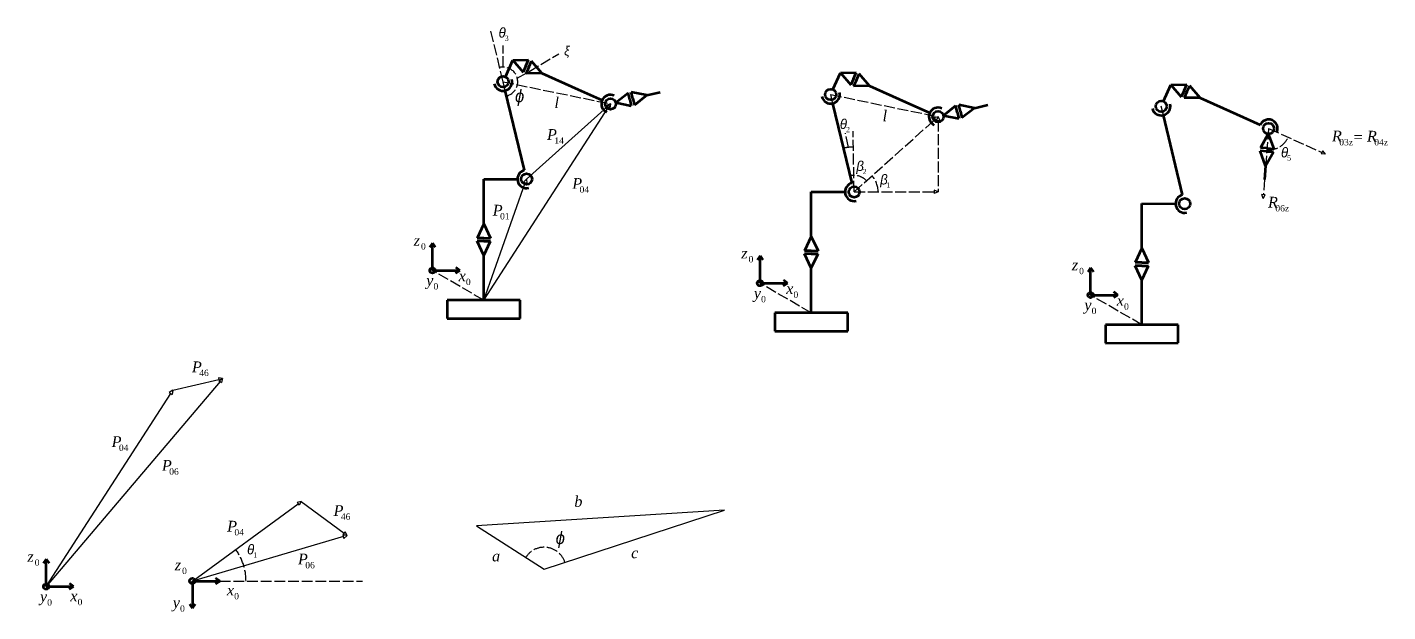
# Model space of a CAD drawing. Header units: millimetres. Extents: x 3297 to 6305, y 1168 to 1869.
# Drawn here: x 4812 to 6305, y 1227 to 1869 of the extents above; entities that cross this region are included whole.
import ezdxf

# ---------------------------------------------------------------- set-up
doc = ezdxf.new("R2010")
doc.units = ezdxf.units.MM
doc.linetypes.add('ACAD_ISO02W100', pattern=[15, 12, -3])
doc.layers.add('Layer1', color=7, linetype='ACAD_ISO02W100', lineweight=30)
doc.layers.add('Layer2', color=7, linetype='Continuous', lineweight=30)
doc.styles.add('WMF-Symbol0', font='')
doc.styles.add('WMF-Times New Roman0', font='times.ttf')
doc.styles.add('WMF-Times New Roman1', font='timesi.ttf')
doc.styles.get('WMF-Symbol0').set_extended_font_data('Symbol', italic=True)

msp = doc.modelspace()

# ---------------------------------------------------------------- linework, layer by layer
at = {"lineweight": 70}
for p, q in [((5336.69, 1814.879), (5344.877, 1833.127)), ((5344.877, 1833.127), (5362.255, 1833.387)), ((5344.877, 1833.127), (5356.238, 1819.974)), ((5359.247, 1826.681), (5356.238, 1819.974)), ((5359.247, 1826.681), (5362.255, 1833.387)), ((5362.44, 1825.248), (5359.432, 1818.542)), ((5362.44, 1825.248), (5365.449, 1831.954)), ((5376.81, 1818.801), (5365.449, 1831.954)), ((5376.81, 1818.801), (5359.432, 1818.542)), ((5376.81, 1818.801), (5416.728, 1800.894)), ((5696.3, 1800.841), (5704.487, 1819.089)), ((5704.487, 1819.089), (5721.865, 1819.349)), ((5704.487, 1819.089), (5715.848, 1805.937)), ((5718.857, 1812.643), (5715.848, 1805.937)), ((5718.857, 1812.643), (5721.865, 1819.349)), ((5722.05, 1811.21), (5719.042, 1804.504)), ((5722.05, 1811.21), (5725.059, 1817.916)), ((5736.42, 1804.764), (5725.059, 1817.916)), ((5357.629, 1712.18), (5336.574, 1799.682)), ((5416.728, 1800.894), (5442.959, 1789.126)), ((5457.922, 1786.412), (5471.561, 1797.186)), ((5473.251, 1790.033), (5471.561, 1797.186)), ((5476.657, 1790.837), (5474.967, 1797.99)), ((5491.985, 1794.458), (5474.967, 1797.99)), ((5491.985, 1794.458), (5478.346, 1783.684)), ((5491.985, 1794.458), (5506.661, 1797.924)), ((5736.42, 1804.764), (5719.042, 1804.504)), ((5736.42, 1804.764), (5776.338, 1786.856)), ((6059.173, 1787.866), (6067.36, 1806.114)), ((6067.36, 1806.114), (6084.738, 1806.374)), ((6067.36, 1806.114), (6078.721, 1792.962)), ((6081.73, 1799.668), (6078.721, 1792.962)), ((6081.73, 1799.668), (6084.738, 1806.374)), ((6084.923, 1798.235), (6081.915, 1791.529)), ((6084.923, 1798.235), (6087.932, 1804.941)), ((6099.294, 1791.789), (6087.932, 1804.941)), ((5457.922, 1786.412), (5474.94, 1782.88)), ((5473.251, 1790.033), (5474.94, 1782.88)), ((5476.657, 1790.837), (5478.346, 1783.684)), ((5717.239, 1698.142), (5696.184, 1785.645)), ((5776.338, 1786.856), (5802.569, 1775.089)), ((5817.532, 1772.375), (5831.171, 1783.148)), ((5832.861, 1775.995), (5831.171, 1783.148)), ((5836.267, 1776.8), (5834.577, 1783.953)), ((5851.595, 1780.42), (5834.577, 1783.953)), ((5851.595, 1780.42), (5837.956, 1769.646)), ((5851.595, 1780.42), (5866.271, 1783.886)), ((6099.294, 1791.789), (6081.915, 1791.529)), ((6099.294, 1791.789), (6139.211, 1773.881)), ((5817.532, 1772.375), (5834.55, 1768.842)), ((5832.861, 1775.995), (5834.55, 1768.842)), ((5836.267, 1776.8), (5837.956, 1769.646)), ((6080.112, 1685.167), (6059.057, 1772.67)), ((6139.211, 1773.881), (6165.442, 1762.114)), ((6174.09, 1752.039), (6165.513, 1736.922)), ((6174.09, 1752.039), (6180.166, 1735.756)), ((6172.562, 1732.85), (6165.235, 1733.434)), ((6171.312, 1717.15), (6165.235, 1733.434)), ((6172.84, 1736.339), (6165.513, 1736.922)), ((6172.562, 1732.85), (6179.889, 1732.267)), ((6172.84, 1736.339), (6180.166, 1735.756)), ((6171.312, 1717.15), (6179.889, 1732.267)), ((6171.312, 1717.15), (6170.115, 1702.118)), ((5312.968, 1702.541), (5349.968, 1702.475)), ((5312.968, 1653.541), (5312.968, 1702.541)), ((5672.579, 1688.503), (5709.578, 1688.437)), ((5672.579, 1639.503), (5672.579, 1688.503)), ((6035.452, 1675.528), (6072.452, 1675.462)), ((6035.452, 1626.528), (6035.452, 1675.528)), ((5312.968, 1653.541), (5305.618, 1637.791)), ((5312.968, 1653.541), (5320.318, 1637.791)), ((5256.657, 1632.214), (5253.502, 1627.709)), ((5256.657, 1602.214), (5256.657, 1632.214)), ((5256.657, 1632.214), (5259.811, 1627.709)), ((5312.968, 1637.791), (5305.618, 1637.791)), ((5312.968, 1634.291), (5305.618, 1634.291)), ((5312.968, 1618.541), (5305.618, 1634.291)), ((5312.968, 1637.791), (5320.318, 1637.791)), ((5312.968, 1634.291), (5320.318, 1634.291)), ((5312.968, 1618.541), (5320.318, 1634.291)), ((5672.579, 1639.503), (5665.229, 1623.753)), ((5672.579, 1639.503), (5679.929, 1623.753)), ((5312.968, 1569.541), (5312.968, 1618.541)), ((5616.267, 1618.177), (5613.112, 1613.671)), ((5616.267, 1588.177), (5616.267, 1618.177)), ((5616.267, 1618.177), (5619.422, 1613.671)), ((5672.579, 1623.753), (5665.229, 1623.753)), ((5672.579, 1620.253), (5665.229, 1620.253)), ((5672.579, 1604.503), (5665.229, 1620.253)), ((5672.579, 1623.753), (5679.929, 1623.753)), ((5672.579, 1620.253), (5679.929, 1620.253)), ((5672.579, 1604.503), (5679.929, 1620.253)), ((6035.452, 1626.528), (6028.102, 1610.778)), ((6035.452, 1626.528), (6042.802, 1610.778)), ((5256.657, 1602.214), (5286.657, 1602.214)), ((5286.657, 1602.214), (5282.039, 1599.227)), ((5286.657, 1602.214), (5282.27, 1605.532)), ((5672.579, 1555.503), (5672.579, 1604.503)), ((5979.14, 1605.202), (5975.985, 1600.696)), ((5979.14, 1575.202), (5979.14, 1605.202)), ((5979.14, 1605.202), (5982.295, 1600.696)), ((6035.452, 1610.778), (6028.102, 1610.778)), ((6035.452, 1607.278), (6028.102, 1607.278)), ((6035.452, 1591.528), (6028.102, 1607.278)), ((6035.452, 1610.778), (6042.802, 1610.778)), ((6035.452, 1607.278), (6042.802, 1607.278)), ((6035.452, 1591.528), (6042.802, 1607.278)), ((5616.267, 1588.177), (5646.267, 1588.177)), ((5646.267, 1588.177), (5641.649, 1585.189)), ((5646.267, 1588.177), (5641.88, 1591.494)), ((6035.452, 1542.528), (6035.452, 1591.528)), ((5352.968, 1569.587), (5272.968, 1569.495)), ((5272.968, 1569.495), (5272.968, 1549.495)), ((5352.968, 1549.587), (5352.968, 1569.587)), ((5979.14, 1575.202), (6009.14, 1575.202)), ((6009.14, 1575.202), (6004.522, 1572.214)), ((6009.14, 1575.202), (6004.753, 1578.519)), ((5712.578, 1555.55), (5632.579, 1555.457)), ((5632.579, 1555.457), (5632.579, 1535.457)), ((5712.578, 1535.55), (5712.578, 1555.55)), ((5272.968, 1549.495), (5352.968, 1549.587)), ((6075.452, 1542.575), (5995.452, 1542.482)), ((5995.452, 1542.482), (5995.452, 1522.482)), ((6075.452, 1522.575), (6075.452, 1542.575)), ((5632.579, 1535.457), (5712.578, 1535.55)), ((5995.452, 1522.482), (6075.452, 1522.575)), ((4832.569, 1285.104), (4829.414, 1280.599)), ((4832.569, 1255.104), (4832.569, 1285.104)), ((4832.569, 1285.104), (4835.723, 1280.599)), ((4832.569, 1255.104), (4862.569, 1255.104)), ((4862.569, 1255.104), (4857.951, 1252.116)), ((4862.569, 1255.104), (4858.182, 1258.421)), ((4993.117, 1261.178), (4993.117, 1231.178)), ((4993.117, 1261.178), (5023.117, 1261.178)), ((5023.117, 1261.178), (5018.612, 1264.333)), ((5023.117, 1261.178), (5018.612, 1258.023)), ((4993.117, 1231.178), (4990.129, 1235.796)), ((4993.117, 1231.178), (4996.435, 1235.565))]:
    msp.add_line(p, q, dxfattribs=at)
for centre in [(5334.234, 1809.405), (5693.844, 1795.367), (5452.083, 1785.033), (6056.718, 1782.392), (5811.693, 1770.995), (6174.566, 1758.02), (5359.968, 1702.457), (5719.578, 1688.42), (6082.452, 1675.445)]:
    msp.add_circle(centre, 6, dxfattribs=at)
at = {"lineweight": 100}
for centre in [(5256.657, 1602.214), (5616.267, 1588.177), (5979.14, 1575.202), (4832.569, 1255.104), (4993.117, 1261.178)]:
    msp.add_circle(centre, 3, dxfattribs=at)
at = {"lineweight": 70}
for centre, start, end in [((5334.234, 1809.405), 193.529445, 13.529445), ((5452.083, 1785.033), 65.838491, 245.838491), ((5693.844, 1795.367), 193.529445, 13.529445), ((5811.693, 1770.995), 65.838491, 245.838491), ((6056.718, 1782.392), 193.529445, 13.529445), ((6174.566, 1758.02), 335.838491, 155.838491), ((5359.968, 1702.457), 103.529445, 283.529445), ((5719.578, 1688.42), 103.529445, 283.529445), ((6082.452, 1675.445), 103.529445, 283.529445)]:
    msp.add_arc(centre, 10, start, end, dxfattribs=at)
at = {"layer": 'Layer1'}
for p, q in [((5334.234, 1809.405), (5320.582, 1866.144)), ((5334.234, 1825.443), (5334.234, 1849.188)), ((5349.827, 1813.157), (5395.502, 1840.058)), ((5334.234, 1809.405), (5452.083, 1785.033)), ((5336.574, 1799.682), (5334.234, 1809.405)), ((5696.184, 1785.645), (5693.844, 1795.367)), ((5693.844, 1795.367), (5811.693, 1770.995)), ((6059.057, 1772.67), (6056.718, 1782.392)), ((5719.578, 1688.42), (5808.561, 1768.188)), ((5811.693, 1766.789), (5811.693, 1688.42)), ((5713.318, 1737.327), (5710.07, 1752.785)), ((5719.578, 1688.42), (5718.344, 1755.182)), ((6174.566, 1758.02), (6170.115, 1702.118)), ((6174.566, 1758.02), (6233.125, 1731.75)), ((5719.578, 1688.42), (5807.488, 1688.508)), ((6170.115, 1702.118), (6168.791, 1685.491)), ((5312.968, 1569.541), (5256.657, 1602.214)), ((5672.579, 1555.503), (5616.267, 1588.177)), ((6035.452, 1542.528), (5979.14, 1575.202)), ((4993.117, 1261.178), (5179.92, 1261.178))]:
    msp.add_line(p, q, dxfattribs=at)
for centre, radius, start, end in [((5334.234, 1809.405), 16.038, 283.529445, 103.529445), ((6174.566, 1758.02), 23.505, 265.447165, 335.838491), ((5719.578, 1688.42), 49.306, 91.059384, 103.529445), ((5719.578, 1688.42), 18.158, 41.874541, 103.529445), ((5719.578, 1688.42), 26.341, 0.057525, 41.874541), ((4993.117, 1261.178), 58.852, 0, 36.210841), ((5379.315, 1274.309), 23.932, 18.061789, 147.44797)]:
    msp.add_arc(centre, radius, start, end, dxfattribs=at)
at = {"layer": 'Layer2'}
for p, q in [((5312.968, 1569.541), (5449.802, 1781.5)), ((5359.968, 1702.457), (5452.083, 1785.033)), ((5452.083, 1785.033), (5447.774, 1783.37)), ((5447.774, 1783.37), (5450.498, 1780.695)), ((5452.083, 1785.033), (5448.198, 1782.535)), ((5448.198, 1782.535), (5451.405, 1780.464)), ((5452.083, 1785.033), (5450.498, 1780.695)), ((5452.083, 1785.033), (5451.405, 1780.464)), ((5811.693, 1770.995), (5807.273, 1769.655)), ((5807.273, 1769.655), (5809.791, 1766.786)), ((5811.693, 1770.995), (5809.716, 1766.821)), ((5809.716, 1766.821), (5813.532, 1766.759)), ((5811.693, 1770.995), (5809.791, 1766.786)), ((5811.693, 1770.995), (5813.532, 1766.759)), ((6234.074, 1733.627), (6232.352, 1730.221)), ((6236.967, 1730.027), (6234.074, 1733.627)), ((6236.967, 1730.027), (6232.352, 1730.221)), ((5312.968, 1569.541), (5358.566, 1698.491)), ((5359.968, 1702.457), (5356.678, 1699.216)), ((5356.678, 1699.216), (5360.241, 1697.847)), ((5359.968, 1702.457), (5360.241, 1697.847)), ((5807.528, 1690.416), (5807.448, 1686.6)), ((5811.693, 1688.42), (5807.448, 1686.6)), ((5811.693, 1688.42), (5807.528, 1690.416)), ((6168.457, 1681.297), (6166.979, 1685.673)), ((6170.777, 1685.29), (6166.979, 1685.673)), ((6168.457, 1681.297), (6170.777, 1685.29)), ((5023.463, 1480.26), (4832.569, 1255.104)), ((4971.683, 1470.596), (5022.09, 1482.502)), ((5026.184, 1483.469), (5021.666, 1484.433)), ((5021.666, 1484.433), (5022.484, 1480.704)), ((5026.184, 1483.469), (5022.034, 1481.44)), ((5022.034, 1481.44), (5024.977, 1479.01)), ((5026.184, 1483.469), (5022.484, 1480.704)), ((5026.184, 1483.469), (5024.977, 1479.01)), ((4832.569, 1255.104), (4969.402, 1467.062)), ((4971.683, 1470.596), (4967.798, 1468.098)), ((4967.798, 1468.098), (4971.005, 1466.027)), ((4971.683, 1470.596), (4971.005, 1466.027)), ((4993.117, 1261.178), (5109.059, 1346.069)), ((5112.454, 1348.554), (5107.958, 1347.495)), ((5107.958, 1347.495), (5110.291, 1344.474)), ((5112.454, 1348.554), (5110.291, 1344.474)), ((5112.454, 1348.554), (5159.557, 1313.558)), ((5577.161, 1338.829), (5305.122, 1321.67)), ((5379.315, 1274.309), (5577.161, 1338.829)), ((5160.756, 1315.123), (5158.435, 1312.093)), ((5162.934, 1311.05), (5160.756, 1315.123)), ((5305.122, 1321.67), (5379.315, 1274.309)), ((5158.897, 1309.864), (4993.117, 1261.178)), ((5162.934, 1311.05), (5158.343, 1311.56)), ((5158.343, 1311.56), (5159.527, 1307.931)), ((5162.934, 1311.05), (5158.435, 1312.093)), ((5162.934, 1311.05), (5159.527, 1307.931))]:
    msp.add_line(p, q, dxfattribs=at)

# ---------------------------------------------------------------- texts
at = {"layer": 'Layer1', "color": 7, "lineweight": 0}
for s, height, style, p in [('q', 10.856, 'WMF-Symbol0', (5329.245, 1857.825)), ('3', 5.754, 'WMF-Times New Roman0', (5336.03, 1854.297)), ('x', 10.244, 'WMF-Symbol0', (5401.191, 1838.205)), ('j', 13.761, 'WMF-Symbol0', (5347.228, 1786.855)), ('q', 10.856, 'WMF-Symbol0', (5703.867, 1757.499)), ('2', 5.754, 'WMF-Times New Roman0', (5710.652, 1753.971)), ('q', 10.856, 'WMF-Symbol0', (6188.17, 1726.286)), ('b', 10.856, 'WMF-Symbol0', (5722.009, 1711.468)), ('5', 5.754, 'WMF-Times New Roman0', (6194.955, 1722.757)), ('2', 5.754, 'WMF-Times New Roman0', (5728.794, 1707.939)), ('b', 10.856, 'WMF-Symbol0', (5748.167, 1696.644)), ('1', 5.754, 'WMF-Times New Roman0', (5754.952, 1693.116)), ('j', 13.761, 'WMF-Symbol0', (5391.89, 1301.689)), ('q', 10.856, 'WMF-Symbol0', (5053.136, 1290.411)), ('1', 5.754, 'WMF-Times New Roman0', (5059.921, 1286.882))]:
    msp.add_text(s, height=height, dxfattribs=dict(at, style=style)).set_placement(p)
at = {"layer": 'Layer2', "color": 7, "lineweight": 0}
for s, height, style, p in [('l', 11.785, 'WMF-Times New Roman1', (5390.587, 1780.574)), ('l', 11.785, 'WMF-Times New Roman1', (5750.81, 1766.057)), ('P', 11.785, 'WMF-Times New Roman1', (5382.411, 1745.566)), ('14', 6.9402, 'WMF-Times New Roman0', (5390.432, 1741.31)), ('R', 11.785, 'WMF-Times New Roman1', (6244.147, 1743.87)), ('=', 11.785, 'WMF-Times New Roman1', (6266.746, 1742.613)), ('R', 11.785, 'WMF-Times New Roman1', (6282.555, 1743.712)), ('03z', 6.9402, 'WMF-Times New Roman0', (6252.167, 1739.614)), ('04z', 6.9402, 'WMF-Times New Roman0', (6290.576, 1739.456)), ('P', 11.785, 'WMF-Times New Roman1', (5410.141, 1691.8)), ('04', 6.9402, 'WMF-Times New Roman0', (5418.161, 1687.544)), ('P', 11.785, 'WMF-Times New Roman1', (5322.834, 1662.448)), ('R', 11.785, 'WMF-Times New Roman1', (6173.947, 1671.235)), ('06z', 6.9402, 'WMF-Times New Roman0', (6181.967, 1666.979)), ('01', 6.9402, 'WMF-Times New Roman0', (5330.855, 1658.192)), ('z', 11.785, 'WMF-Times New Roman1', (5236.065, 1629.349)), ('0', 6.94, 'WMF-Times New Roman0', (5244.085, 1625.093)), ('z', 11.785, 'WMF-Times New Roman1', (5595.675, 1615.311)), ('0', 6.94, 'WMF-Times New Roman0', (5603.695, 1611.056)), ('x', 11.785, 'WMF-Times New Roman1', (5285.362, 1590.387)), ('z', 11.785, 'WMF-Times New Roman1', (5958.548, 1602.336)), ('0', 6.94, 'WMF-Times New Roman0', (5966.569, 1598.081)), ('y', 11.785, 'WMF-Times New Roman1', (5249.794, 1585.541)), ('0', 6.94, 'WMF-Times New Roman0', (5257.815, 1581.285)), ('0', 6.94, 'WMF-Times New Roman0', (5293.383, 1586.132)), ('x', 11.785, 'WMF-Times New Roman1', (5644.972, 1576.35)), ('y', 11.785, 'WMF-Times New Roman1', (5609.404, 1571.503)), ('0', 6.94, 'WMF-Times New Roman0', (5617.425, 1567.247)), ('0', 6.94, 'WMF-Times New Roman0', (5652.993, 1572.094)), ('x', 11.785, 'WMF-Times New Roman1', (6007.845, 1563.375)), ('y', 11.785, 'WMF-Times New Roman1', (5972.277, 1558.528)), ('0', 6.94, 'WMF-Times New Roman0', (5980.298, 1554.272)), ('0', 6.94, 'WMF-Times New Roman0', (6015.866, 1559.119)), ('P', 11.785, 'WMF-Times New Roman1', (4992.611, 1490.458)), ('46', 6.9402, 'WMF-Times New Roman0', (5000.631, 1486.203)), ('P', 11.785, 'WMF-Times New Roman1', (4904.44, 1408.308)), ('04', 6.9402, 'WMF-Times New Roman0', (4912.46, 1404.053)), ('P', 11.785, 'WMF-Times New Roman1', (4959.654, 1382.165)), ('06', 6.9402, 'WMF-Times New Roman0', (4967.674, 1377.909)), ('P', 11.785, 'WMF-Times New Roman1', (5148.096, 1332.659)), ('b', 11.785, 'WMF-Times New Roman1', (5412.399, 1342.622)), ('46', 6.9402, 'WMF-Times New Roman0', (5156.116, 1328.403)), ('P', 11.785, 'WMF-Times New Roman1', (5031.239, 1315.509)), ('04', 6.9402, 'WMF-Times New Roman0', (5039.259, 1311.253)), ('z', 11.785, 'WMF-Times New Roman1', (4811.977, 1282.239)), ('0', 6.94, 'WMF-Times New Roman0', (4819.997, 1277.983)), ('P', 11.785, 'WMF-Times New Roman1', (5109.017, 1279.412)), ('a', 11.785, 'WMF-Times New Roman1', (5322.063, 1282.718)), ('c', 11.785, 'WMF-Times New Roman1', (5474.774, 1286.21)), ('z', 11.785, 'WMF-Times New Roman1', (4973.792, 1273.067)), ('0', 6.94, 'WMF-Times New Roman0', (4981.812, 1268.812)), ('06', 6.9402, 'WMF-Times New Roman0', (5117.038, 1275.156)), ('y', 11.785, 'WMF-Times New Roman1', (4825.706, 1238.43)), ('0', 6.94, 'WMF-Times New Roman0', (4833.727, 1234.175)), ('x', 11.785, 'WMF-Times New Roman1', (4859.07, 1238.873)), ('0', 6.94, 'WMF-Times New Roman0', (4867.091, 1234.617)), ('y', 11.785, 'WMF-Times New Roman1', (4971.523, 1231.73)), ('x', 11.785, 'WMF-Times New Roman1', (5030.977, 1245.375)), ('0', 6.94, 'WMF-Times New Roman0', (5038.997, 1241.12)), ('0', 6.94, 'WMF-Times New Roman0', (4979.544, 1227.474))]:
    msp.add_text(s, height=height, dxfattribs=dict(at, style=style)).set_placement(p)

doc.saveas('drawing.dxf')
